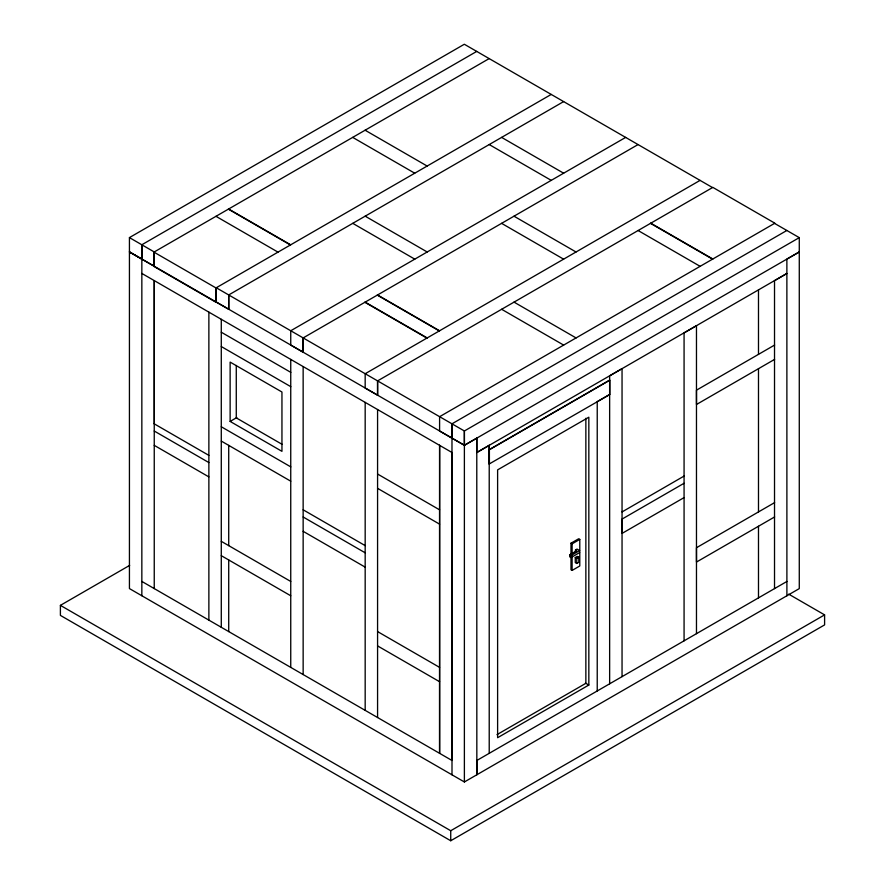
<?xml version="1.0" encoding="UTF-8"?>
<svg xmlns="http://www.w3.org/2000/svg" width="885" height="885" viewBox="0 0 885 885"><rect width="100%" height="100%" fill="white"/><g stroke="black" fill="none" stroke-linecap="round" stroke-linejoin="round"><path stroke-width="1.33" d="M377.574 395.219L377.574 380.893L712.834 187.388L774.862 223.197L439.591 416.702L439.591 431.028L464.404 445.288L476.783 438.175L476.805 452.512L489.217 445.321L489.228 449.646L609.643 380.119M774.519 280.656L786.92 273.465L476.805 452.512M609.643 394.445L597.231 401.624L597.231 690.964M774.486 223.352L799.277 237.634L799.277 588.614L464.382 781.964L129.431 588.58L129.431 237.6L464.326 44.25L712.469 187.543M141.865 259.095L129.431 251.926L464.404 445.288L799.277 251.948L786.876 259.117L786.898 595.793M141.843 595.749L141.843 244.758L476.738 51.407M153.946 252.125L215.973 287.935L215.973 302.261L153.946 266.451L153.946 252.125L489.139 58.609M215.973 287.935L551.211 94.441M464.404 445.288L464.382 430.984L216.316 287.791L216.349 302.095M228.717 309.274L228.717 294.948L563.645 101.587M625.662 137.396L290.745 330.758L290.745 345.084L303.179 352.23L303.146 337.926L638.041 144.576M230.133 421.426L281.95 451.339L281.95 392.011L230.133 362.098L230.133 421.426L236.826 417.554M700.068 180.385L365.173 373.735L365.173 388.05L377.607 395.197L377.574 380.893M788.679 594.134L824.599 614.876L824.599 624.899L450.731 840.75L60.401 615.396L60.401 605.362L129.675 565.371M452.003 774.817L451.981 423.815L786.876 230.465M799.277 237.634L464.382 430.984L464.382 781.964M489.361 449.735L489.372 464.05L489.361 449.735L609.787 380.207L609.787 394.533L489.217 463.972M774.618 345.05L696.473 390.174L696.484 404.489L774.618 359.376M622.044 511.928L684.061 476.086M570.991 553.822L570.991 543.202L578.668 538.766L579.786 539.408L579.786 565.98L572.108 570.416L570.991 569.763L571.002 555.57L579.642 550.581L577.031 549.076L575.471 549.983L575.471 551.974M570.991 543.202L572.108 543.844L579.786 539.408M684.061 483.276L622.044 519.086L622.044 533.412L684.072 497.602M579.642 552.583L571.002 557.572L569.697 556.82L569.697 554.818L576.777 550.724L575.471 549.983M575.272 557.539L577.319 556.366L578.801 557.218L578.801 562.296L576.766 563.468L575.272 562.606L575.272 557.539L576.766 558.402L578.801 557.218M774.618 502.614L696.473 547.726L696.484 562.052L774.618 516.94M497.005 734.616L585.859 683.32L585.859 418.251M588.835 685.034L497.613 737.703L497.613 469.869L588.835 417.2L588.835 685.034L585.45 683.087M786.92 581.456L476.805 760.492L476.838 774.806L476.783 438.175M60.401 605.362L450.731 830.727L824.599 614.876M129.431 251.926L154.267 266.263L154.244 251.959L129.431 237.6M216.316 302.117L228.75 309.263L228.717 294.948M650.818 223.197L712.834 259.006M501.618 137.396L563.645 173.206M650.475 223.341L712.491 259.139M489.217 144.554L551.233 180.363M638.063 230.498L700.135 266.341M365.096 130.217L427.112 166.026M513.997 216.194L576.024 251.993M352.695 137.385L414.711 173.195M501.596 223.352L563.612 259.161M365.173 216.172L427.19 251.982M514.019 302.117L576.091 337.948M352.761 223.341L414.788 259.15M501.618 309.274L563.645 345.084M228.64 209.004L290.667 244.802M377.552 294.97L439.568 330.78M228.374 209.159L290.402 244.968M377.276 295.125L439.303 330.935M365.173 302.117L427.19 337.926M215.973 216.316L277.99 252.125M364.874 302.283L426.891 338.092M141.843 273.432L452.003 452.512L452.025 760.425M221.283 332.218L290.8 372.364M221.283 346.544L290.8 386.679M569.697 554.818L571.002 555.57M377.574 474.028L439.591 509.837M377.574 488.343L439.591 524.152M282.193 444.392L236.273 417.886L236.273 365.45M221.283 426.758L290.8 466.893M221.283 441.084L290.745 481.186M154.244 423.838L208.871 455.377M303.146 509.804L365.173 545.614M154.244 431.028L208.871 462.567M303.146 516.995L365.173 552.804M154.244 445.354L208.871 476.893M303.146 531.321L365.173 567.13M221.283 541.343L290.745 581.456M377.574 631.58L439.591 667.39M221.283 555.669L290.745 595.771M377.574 645.906L439.591 681.716M141.843 581.423L452.003 760.492M452.003 423.86L452.025 438.175M141.843 244.758L141.865 259.073M774.519 280.622L774.519 588.614M758.489 289.882L758.489 354.365M758.489 368.691L758.489 511.928M758.489 526.243L758.489 597.862M696.473 633.671L696.473 325.691L684.072 332.871L684.072 640.828M622.044 676.638L622.044 368.658L609.643 375.848L609.643 683.806M576.766 558.402L576.766 563.468M572.108 543.844L572.108 570.416M489.217 445.321L489.217 753.301M450.731 830.727L450.731 840.75M377.574 409.512L377.574 717.525M365.173 402.376L365.173 710.356M303.146 337.926L303.146 352.241M303.146 366.567L303.146 674.558M290.745 359.41L290.745 667.39M228.717 445.376L228.717 545.647M228.717 559.962L228.717 631.58M221.283 319.297L221.283 627.288M208.871 312.139L208.871 620.119M154.289 280.622L154.289 423.86M154.244 251.959L154.244 266.274M154.244 280.6L154.244 588.58M439.591 445.321L439.591 753.301L439.624 445.277"/></g></svg>
